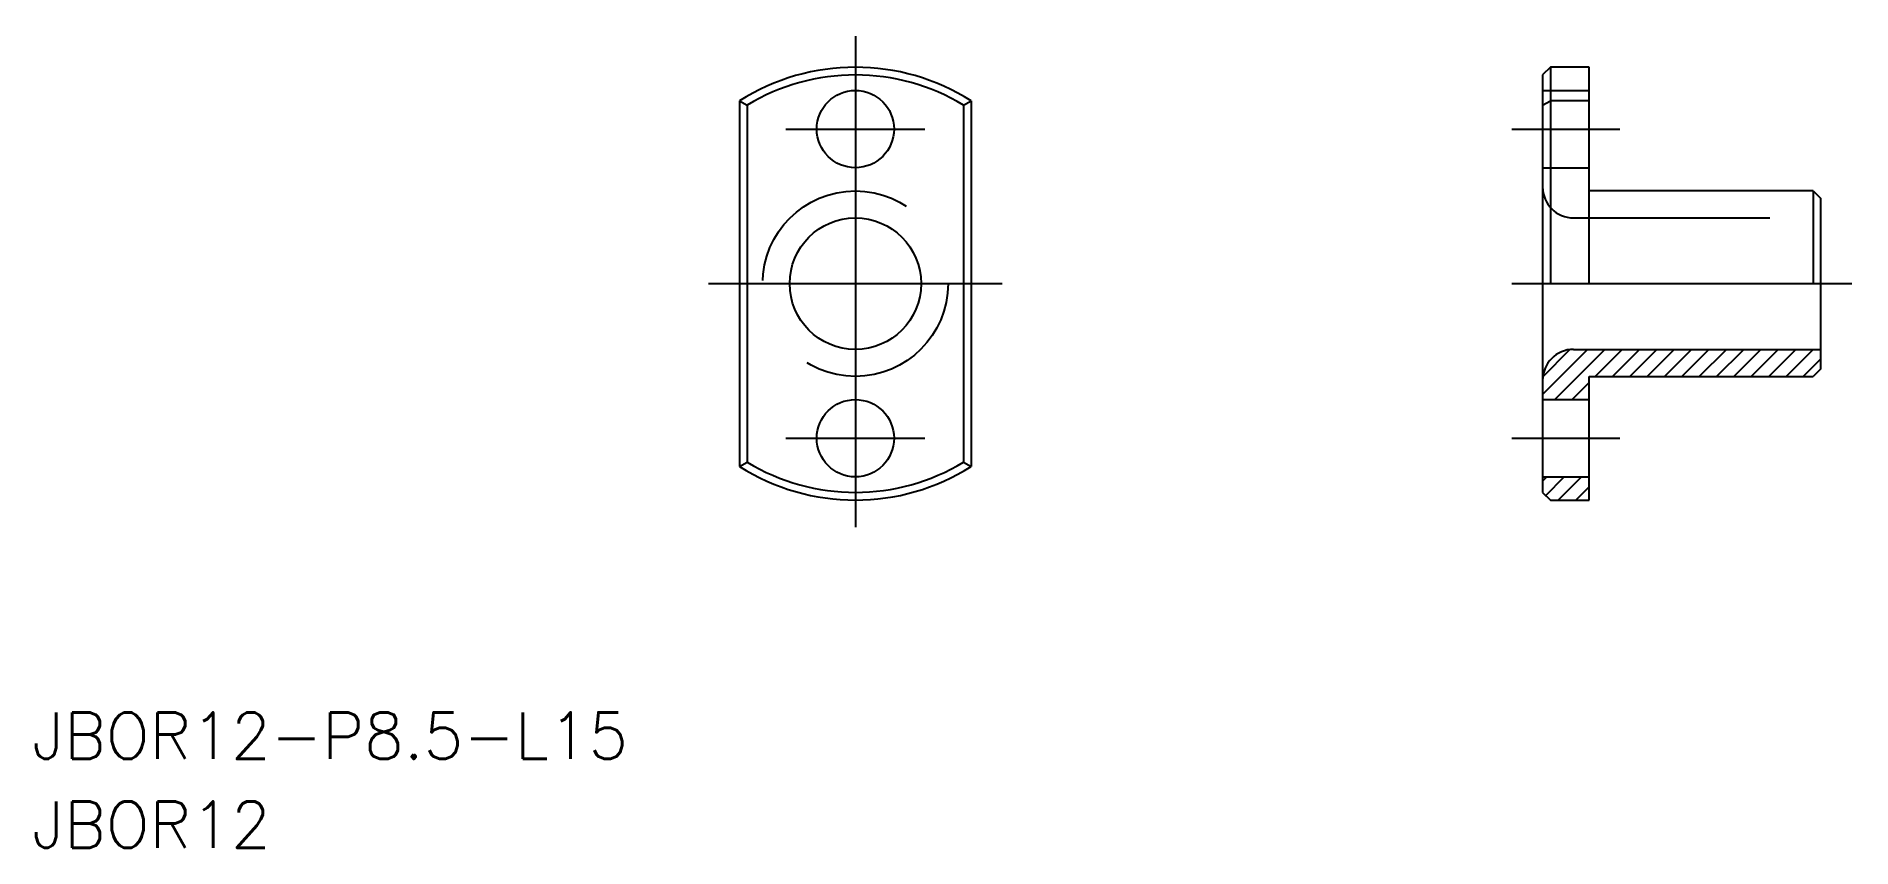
# Model space of a CAD drawing. Extents: x -53 to 64, y -36 to 16.
import ezdxf

# ---------------------------------------------------------------- set-up
doc = ezdxf.new("R2010")
doc.units = 0
doc.linetypes.add('CENTER', pattern=[50.8, 31.75, -6.35, 6.35, -6.35])
doc.linetypes.add('DASHED', pattern=[19.05, 12.7, -6.35])
doc.layers.get('0').update_dxf_attribs({"linetype": 'CONTINUOUS'})
doc.layers.add('CENTER', color=1, linetype='CENTER')
doc.styles.get("Standard").update_dxf_attribs({"font": 'txt.shx', "height": 3, "bigfont": 'bigfont.shx'})

msp = doc.modelspace()

# ---------------------------------------------------------------- linework, layer by layer
at = {"color": 7, "linetype": 'CONTINUOUS'}
for p, q in [((44.98, 14), (44.48, 13.5)), ((44.48, 13.5), (44.48, -13.5)), ((44.98, 14), (44.98, 0)), ((47.48, 14), (44.98, 14)), ((47.48, 0), (47.48, 14)), ((-7.5, 11.82), (-7.5, -11.82)), ((-7.5, 11.82), (-7, 11.54)), ((7, 11.54), (7.5, 11.82)), ((7.5, 11.82), (7.5, -11.82)), ((44.48, 11.54), (44.98, 11.82)), ((47.48, 11.82), (44.98, 11.82)), ((-7, 11.54), (-7, -11.54)), ((7, 11.54), (7, -11.54)), ((61.98, 6), (47.48, 6)), ((61.98, 6), (61.98, 0)), ((61.98, 6), (62.48, 5.5)), ((62.48, -5.5), (62.48, 5.5)), ((46.48, -4.25), (62.48, -4.25)), ((62.48, -5.5), (61.98, -6)), ((47.48, -6), (61.98, -6)), ((47.48, -14), (47.48, -6)), ((44.48, -7.5), (47.48, -7.5)), ((-7.5, -11.82), (-7, -11.54)), ((7, -11.54), (7.5, -11.82)), ((44.48, -12.5), (47.48, -12.5)), ((44.48, -13.5), (44.98, -14)), ((44.98, -14), (47.48, -14))]:
    msp.add_line(p, q, dxfattribs=at)
at = {"color": 3, "linetype": 'DASHED'}
for p, q in [((44.48, 12.5), (47.48, 12.5)), ((44.48, 7.5), (47.48, 7.5)), ((46.48, 4.25), (62.48, 4.25))]:
    msp.add_line(p, q, dxfattribs=at)
at = {"color": 3, "linetype": 'CONTINUOUS'}
for p, q in [((44.48, -7.16), (47.39, -4.25)), ((44.49, -6.02), (46.25, -4.26)), ((45.26, -7.5), (48.51, -4.25)), ((47.88, -6), (49.63, -4.25)), ((49, -6), (50.75, -4.25)), ((50.13, -6), (51.88, -4.25)), ((51.25, -6), (53, -4.25)), ((52.37, -6), (54.12, -4.25)), ((53.49, -6), (55.24, -4.25)), ((54.62, -6), (56.37, -4.25)), ((55.74, -6), (57.49, -4.25)), ((56.86, -6), (58.61, -4.25)), ((57.98, -6), (59.73, -4.25)), ((59.11, -6), (60.86, -4.25)), ((60.23, -6), (61.98, -4.25)), ((61.35, -6), (62.48, -4.87)), ((46.38, -7.5), (47.48, -6.4)), ((44.48, -12.77), (44.75, -12.5)), ((44.68, -13.7), (45.87, -12.5)), ((45.49, -14), (46.99, -12.5)), ((46.62, -14), (47.48, -13.14))]:
    msp.add_line(p, q, dxfattribs=at)
at = {"color": 7, "linetype": 'CONTINUOUS'}
for centre, radius in [((0, 10), 2.5), ((0, 0), 4.25), ((0, -10), 2.5)]:
    msp.add_circle(centre, radius, dxfattribs=at)
at = {"color": 3, "linetype": 'DASHED'}
msp.add_circle((0, 0), 6, dxfattribs=at)
at = {"color": 7, "linetype": 'CONTINUOUS'}
for centre, radius, start, end in [((0, 0), 14, 57.6076, 122.3924), ((0, 0), 13.5, 58.7671, 121.2329), ((46.48, -6.25), 2, 90, 180), ((0, 0), 13.5, 238.7671, 301.2329), ((0, 0), 14, 237.6076, 302.3924)]:
    msp.add_arc(centre, radius, start, end, dxfattribs=at)
at = {"color": 3, "linetype": 'DASHED'}
msp.add_arc((46.48, 6.25), 2, 180, 270, dxfattribs=at)
at = {"layer": 'CENTER', "color": 1, "linetype": 'CENTER'}
for p, q in [((0, 16), (0, -16)), ((-4.5, 10), (4.5, 10)), ((42.48, 10), (49.48, 10)), ((-9.5, 0), (9.5, 0)), ((42.48, 0), (64.48, 0)), ((-4.5, -10), (4.5, -10)), ((42.48, -10), (49.48, -10))]:
    msp.add_line(p, q, dxfattribs=at)

# ---------------------------------------------------------------- texts
at = {"color": 7, "linetype": 'CONTINUOUS'}
for s, p in [('JBOR12-P8.5-L15', (-53.27, -30.74)), ('JBOR12', (-53.27, -36.49))]:
    msp.add_text(s, height=3, dxfattribs=at).set_placement(p)

doc.saveas('drawing.dxf')
